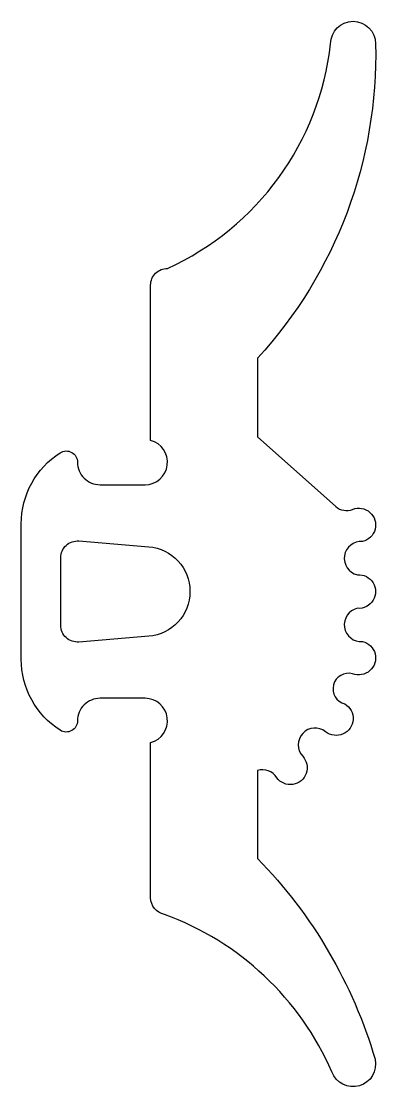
# Model space of a CAD drawing. Header units: millimetres. Extents: x -2.3 to 4, y -14.6 to 4.4.
import ezdxf

# ---------------------------------------------------------------- set-up
doc = ezdxf.new("R2010")
doc.units = ezdxf.units.MM

msp = doc.modelspace()

# ---------------------------------------------------------------- linework, layer by layer
for points in [[(4, 3.996, -0.193802), (1.9, -1.6), (1.9, -3), (3.291, -4.24, 0.272147), (3.591, -4.288, -1.078036), (3.768, -4.859, 0.927377), (3.677, -5.451, -1.078036), (3.677, -6.049, 0.927377), (3.768, -6.641, -1.078036), (3.591, -7.212, 0.997032), (3.451, -7.751, -1.078036), (3.112, -8.245, 0.927613), (2.704, -8.682, -1.057936), (2.242, -9.063, 0.339298), (1.9, -8.934), (1.9, -10.5, -0.122777), (3.991, -14.074, -0.937298), (3.224, -14.297, 0.205008), (0.245, -11.495, -0.361199), (0, -11.2), (0, -8.437), (0, -8.437, 0.881018), (-0.1, -7.65), (-0.9, -7.65, 0.414214), (-1.3, -8.05, -0.592453), (-1.608, -8.219, -0.255924), (-2.3, -6.955), (-2.3, -4.545, -0.255924), (-1.608, -3.281, -0.592453), (-1.3, -3.45, 0.414214), (-0.9, -3.85), (-0.1, -3.85, 0.881018), (0, -3.063), (0, -0.3, -0.414214), (0.3, 0, 0.264094), (3.2, 3.996, -1)], [(-1.6, -5.15, -0.438367), (-1.276, -4.851), (-0.035, -4.953, -0.921414), (-0.035, -6.547), (-1.276, -6.649, -0.438367), (-1.6, -6.35), (-1.6, -5.15)]]:
    msp.add_lwpolyline(points, format="xyb", close=True)

doc.saveas('drawing.dxf')
